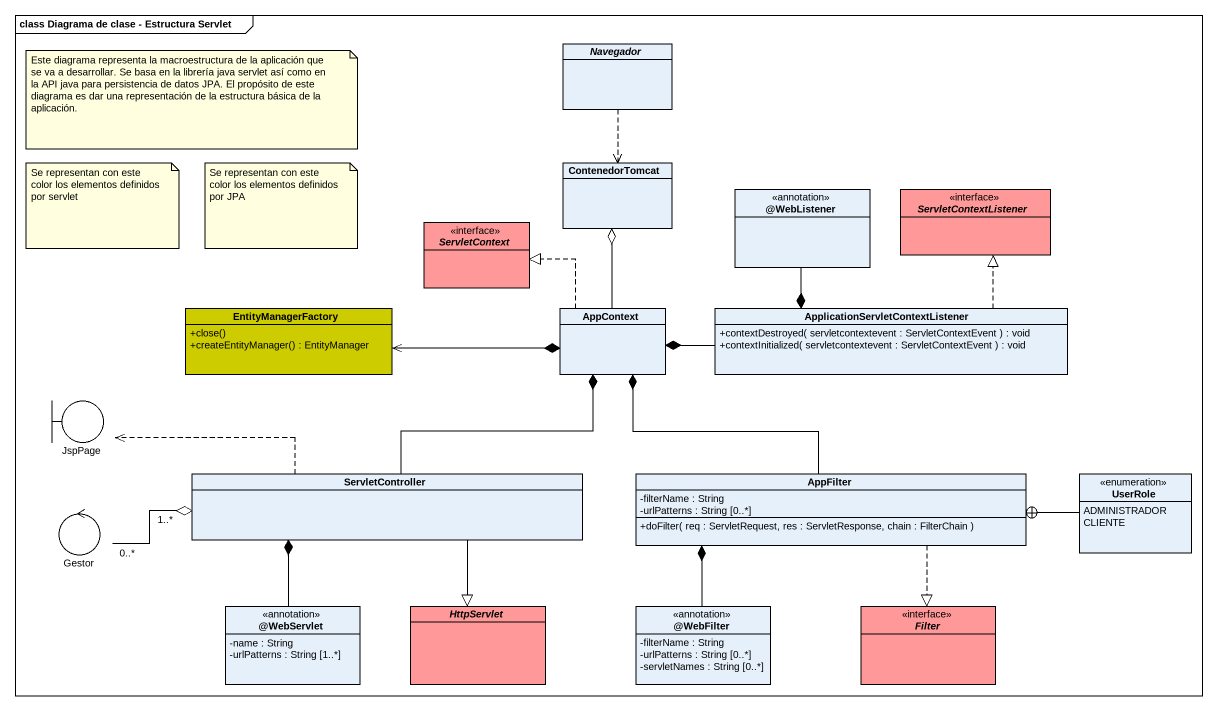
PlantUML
@startuml
mainframe class Diagrama de clase - Estructura Servlet
allowmixing
hide circle
hide empty members
skinparam classAttributeIconSize 0
abstract class Navegador
class ContenedorTomcat
class "@WebListener" as WebListener <<annotation>>
interface ServletContextListener #FF9999
interface ServletContext #FF9999
class EntityManagerFactory #CCCC00 {
  +close()
  +createEntityManager() : EntityManager
}
class AppContext
class "ApplicationServletContextListener" as ApplicationServletContextLis {
  +contextDestroyed( servletcontextevent : ServletContextEvent ) : void
  +contextInitialized( servletcontextevent : ServletContextEvent ) : void
}
boundary JspPage
class ServletController
class AppFilter {
  -filterName : String
  -urlPatterns : String [0..*]
  +doFilter( req : ServletRequest, res : ServletResponse, chain : FilterChain )
}
enum UserRole {
  ADMINISTRADOR
  CLIENTE
}
control Gestor
class "@WebServlet" as WebServlet <<annotation>> {
  -name : String
  -urlPatterns : String [1..*]
}
abstract class HttpServlet #FF9999
class "@WebFilter" as WebFilter <<annotation>> {
  -filterName : String
  -urlPatterns : String [0..*]
  -servletNames : String [0..*]
}
interface Filter #FF9999
Navegador ..> ContenedorTomcat
ContenedorTomcat o-- AppContext
AppContext .up.|> ServletContext
AppContext *-left-> EntityManagerFactory
AppContext *-right- ApplicationServletContextLis
AppContext *-- ServletController
AppContext *-- AppFilter
ApplicationServletContextLis *-up- WebListener
ApplicationServletContextLis .up.|> ServletContextListener
ServletController .left.> JspPage
ServletController "1..*" o-left- "0..*" Gestor
ServletController *-- WebServlet
ServletController --|> HttpServlet
AppFilter *-- WebFilter
AppFilter ..|> Filter
UserRole -left-+ AppFilter
note as N1
  Este diagrama representa la macroestructura de la aplicación que se va a desarrollar. Se basa en la librería java servlet así como en la API java para persistencia de datos JPA. El propósito de este diagrama es dar una representación de la estructura básica de la aplicación.
end note
note as N2
  Se representan con este color los elementos definidos por servlet
end note
note as N3
  Se representan con este color los elementos definidos por JPA
end note
@enduml
